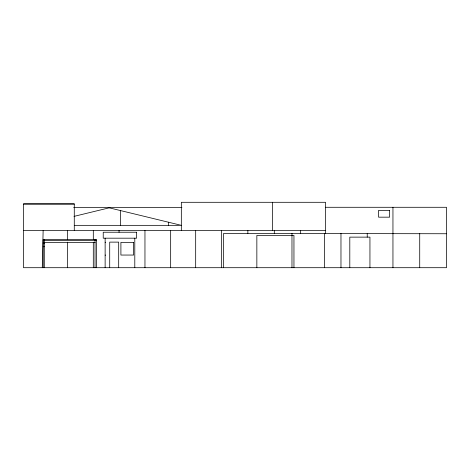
<?xml version="1.0" encoding="UTF-8"?>
<svg xmlns="http://www.w3.org/2000/svg" width="470" height="470" viewBox="0 0 470 470"><rect width="100%" height="100%" fill="white"/><g stroke="black" fill="none" stroke-linecap="round" stroke-linejoin="round"><path stroke-width="0.7" d="M325.528 233.414L325.551 202.3L181.332 202.3L181.332 230.47M42.276 267.7L43.14 230.47M73.99 216.388L109.222 207.834L181.332 225.341L74.278 225.341M23.5 204.068L74.278 204.068M325.551 207.288L446.5 207.288L446.5 267.7L23.5 267.7L23.5 203.845L74.278 203.845L74.278 230.47M73.667 207.47L181.937 207.47M23.5 230.47L325.551 230.47M43.187 240.399L96.567 240.399M105.133 242.244L105.586 242.244M43.187 242.385L44.28 242.385M43.922 242.573L95.293 242.573M43.187 243.554L44.28 243.554M43.187 246.697L44.28 246.697M105.133 255.128L105.586 255.128M446.5 233.749L223.603 233.414L223.603 267.7M419.722 233.578L419.722 267.7M392.949 207.288L392.949 267.7M369.943 267.7L369.943 237.133L349.803 237.133L349.803 267.7M367.229 233.414L367.229 237.133M340.973 233.414L340.973 267.7M324.488 233.414L324.488 267.7M300.659 230.47L300.659 233.414M293.95 267.7L293.95 235.429L256.849 235.429L256.849 267.7M291.97 233.414L291.97 267.7M274.31 230.47L274.31 233.414M272.488 202.3L272.488 230.47M247.86 230.47L247.86 233.414M221.476 230.47L221.476 267.7M195.679 230.47L195.679 267.7M170.663 230.47L170.663 267.7M168.372 222.198L168.372 225.341M144.96 230.47L144.96 267.7M134.796 238.184L134.796 267.7M120.414 210.554L120.414 225.341M119.051 230.47L119.051 232.233M118.687 267.7L118.687 242.121L109.71 242.121L109.71 267.7M109.222 207.47L109.222 207.834M105.133 238.184L105.133 267.7M96.567 267.7L96.567 239.412L43.187 239.412L43.187 267.7M95.022 239.412L95.022 267.7M93.307 230.47L93.307 239.23M93.307 242.15L93.307 267.7M67.498 230.47L67.498 239.23M67.498 242.15L67.498 267.7M44.28 239.412L44.28 267.7M389.589 210.366L378.585 210.366L378.585 217.169L389.589 217.169L389.589 210.366M136.611 232.233L103.23 232.233L103.23 238.184L136.611 238.184L136.611 232.233M133.609 242.35L120.908 242.35L120.908 255.051L133.609 255.051L133.609 242.35"/></g></svg>
